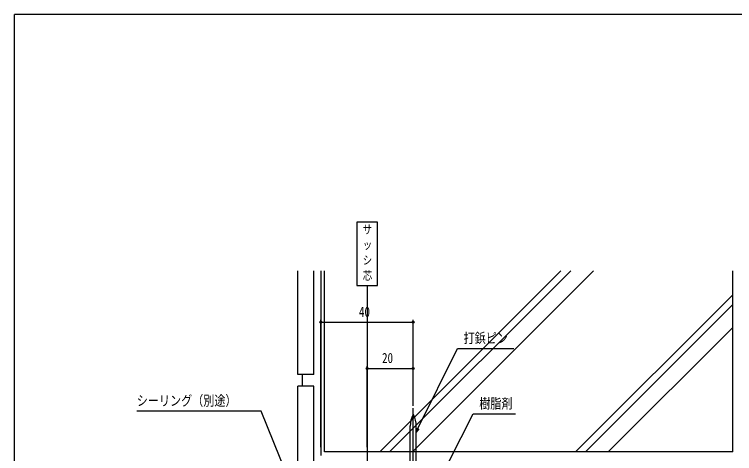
# Model space of a CAD drawing. Units: millimetres, scale not verified. Extents: x -567 to 567, y -403 to 403.
# Drawn here: x -562.7 to -250.7, y 208.6 to 399 of the extents above; entities that cross this region are included whole.
import ezdxf
from ezdxf.enums import TextEntityAlignment as Align

# ---------------------------------------------------------------- set-up
doc = ezdxf.new("R2010")
doc.units = ezdxf.units.MM
doc.header["$LTSCALE"] = 2
for name, color, linetype in [('0-1_USER1', 3, 'Continuous'), ('0-3_YKK_12', 2, 'Continuous'), ('0-4_YKK_13', 4, 'Continuous'), ('0-5_YKK_D', 6, 'Continuous'), ('0-6_YKK_ZWAK', 7, 'Continuous'), ('0-7_YSS_K', 3, 'Continuous'), ('0-8_YSS_KE', 3, 'Continuous')]:
    doc.layers.add(name, color=color, linetype=linetype)
doc.styles.add('ＭＳ ゴシック', font='')
doc.styles.get('ＭＳ ゴシック').set_extended_font_data('MS Gothic')

msp = doc.modelspace()

# ---------------------------------------------------------------- linework, layer by layer
at = {"layer": '0-1_USER1'}
msp.add_lwpolyline([(-414.379, 308.856), (-414.379, 281.452), (-405.449, 281.452), (-405.449, 308.856)], close=True, dxfattribs=at)
at = {"layer": '0-3_YKK_12'}
msp.add_line((-409.914, 281.452), (-409.914, -194.766), dxfattribs=at)
at = {"layer": '0-4_YKK_13'}
for p, q in [((-389.903, 190.025), (-389.903, 228.313)), ((-391.203, 204.519), (-391.203, 220.651)), ((-388.603, 204.519), (-388.603, 220.651))]:
    msp.add_line(p, q, dxfattribs=at)
for centre, radius, start, end in [((-380.597, 220.54), 10.607, 152.34159, 180.59954), ((-389.903, 225.417), 0.1, 27.65836, 152.34159), ((-399.209, 220.54), 10.607, 359.40041, 27.65836)]:
    msp.add_arc(centre, radius, start, end, dxfattribs=at)
at = {"layer": '0-5_YKK_D'}
for p, q in [((-429.914, 211.314), (-429.914, 266.517)), ((-429.914, 265.517), (-389.903, 265.517)), ((-389.903, 229.313), (-389.903, 266.517)), ((-409.914, 211.314), (-409.914, 246.517)), ((-389.903, 229.313), (-389.903, 246.517)), ((-409.914, 245.517), (-389.903, 245.517))]:
    msp.add_line(p, q, dxfattribs=at)
for points in [[(-388.603, 217.922), (-387.849, 219.446), (-370.674, 254.138), (-346.329, 254.138)], [(-438.914, 185.314), (-439.551, 186.89), (-455.775, 227.004), (-509.675, 227.004)], [(-380.205, 193.815), (-379.437, 195.332), (-363.99, 225.806), (-345.61, 225.806)], [(-387.44, 219.244), (-388.603, 217.922), (-388.257, 219.648)]]:
    msp.add_lwpolyline(points, dxfattribs=at)
for centre in [(-429.914, 265.517), (-389.903, 265.517), (-409.914, 245.517), (-389.903, 245.517)]:
    msp.add_circle(centre, 0.425, dxfattribs=at)
at = {"layer": '0-6_YKK_ZWAK'}
for p in [(537.3, 399), (-562.7, -351)]:
    msp.add_line(p, (-562.7, 399), dxfattribs=at)
at = {"layer": '0-7_YSS_K'}
for p, q in [((-428.414, 209.314), (-428.414, 287.814)), ((-325.886, 287.814), (-404.386, 209.314)), ((-321.643, 287.814), (-400.143, 209.314)), ((-311.743, 287.814), (-390.243, 209.314)), ((-251.414, 209.314), (-251.414, 287.814)), ((-251.414, 277.433), (-319.531, 209.316)), ((-251.414, 273.191), (-315.289, 209.316)), ((-251.414, 263.291), (-305.389, 209.316)), ((-251.414, 209.314), (-428.414, 209.314))]:
    msp.add_line(p, q, dxfattribs=at)
at = {"layer": '0-8_YSS_KE'}
for p, q in [((-439.914, 242.814), (-439.914, 287.814)), ((-432.914, 242.814), (-432.914, 287.814)), ((-429.914, 287.814), (-429.914, 207.814)), ((-432.914, 242.814), (-439.914, 242.814)), ((-437.914, 237.814), (-437.914, 242.814)), ((-432.914, 237.814), (-439.914, 237.814)), ((-439.914, 192.814), (-439.914, 237.814)), ((-432.914, 192.814), (-432.914, 237.814))]:
    msp.add_line(p, q, dxfattribs=at)

# ---------------------------------------------------------------- texts
at = {"layer": '0-1_USER1', "style": 'ＭＳ ゴシック', "width": 0.8}
for s, p in [('サ', (-411.781, 302.81)), ('ッ', (-411.781, 296.144)), ('シ', (-411.781, 289.477)), ('芯', (-411.781, 282.81))]:
    msp.add_text(s, height=3.666, dxfattribs=at).set_placement(p, align=Align.BOTTOM_LEFT)
at = {"layer": '0-5_YKK_D', "style": 'ＭＳ ゴシック', "width": 0.8}
for s, p in [('40', (-413.428, 266.517)), ('打鋲ピン', (-368.089, 255.138)), ('20', (-403.428, 246.517)), ('シーリング（別途）', (-509.675, 228.004)), ('樹脂剤', (-361.29, 226.806))]:
    msp.add_text(s, height=4.399, dxfattribs=at).set_placement(p, align=Align.BOTTOM_LEFT)

doc.saveas('drawing.dxf')
